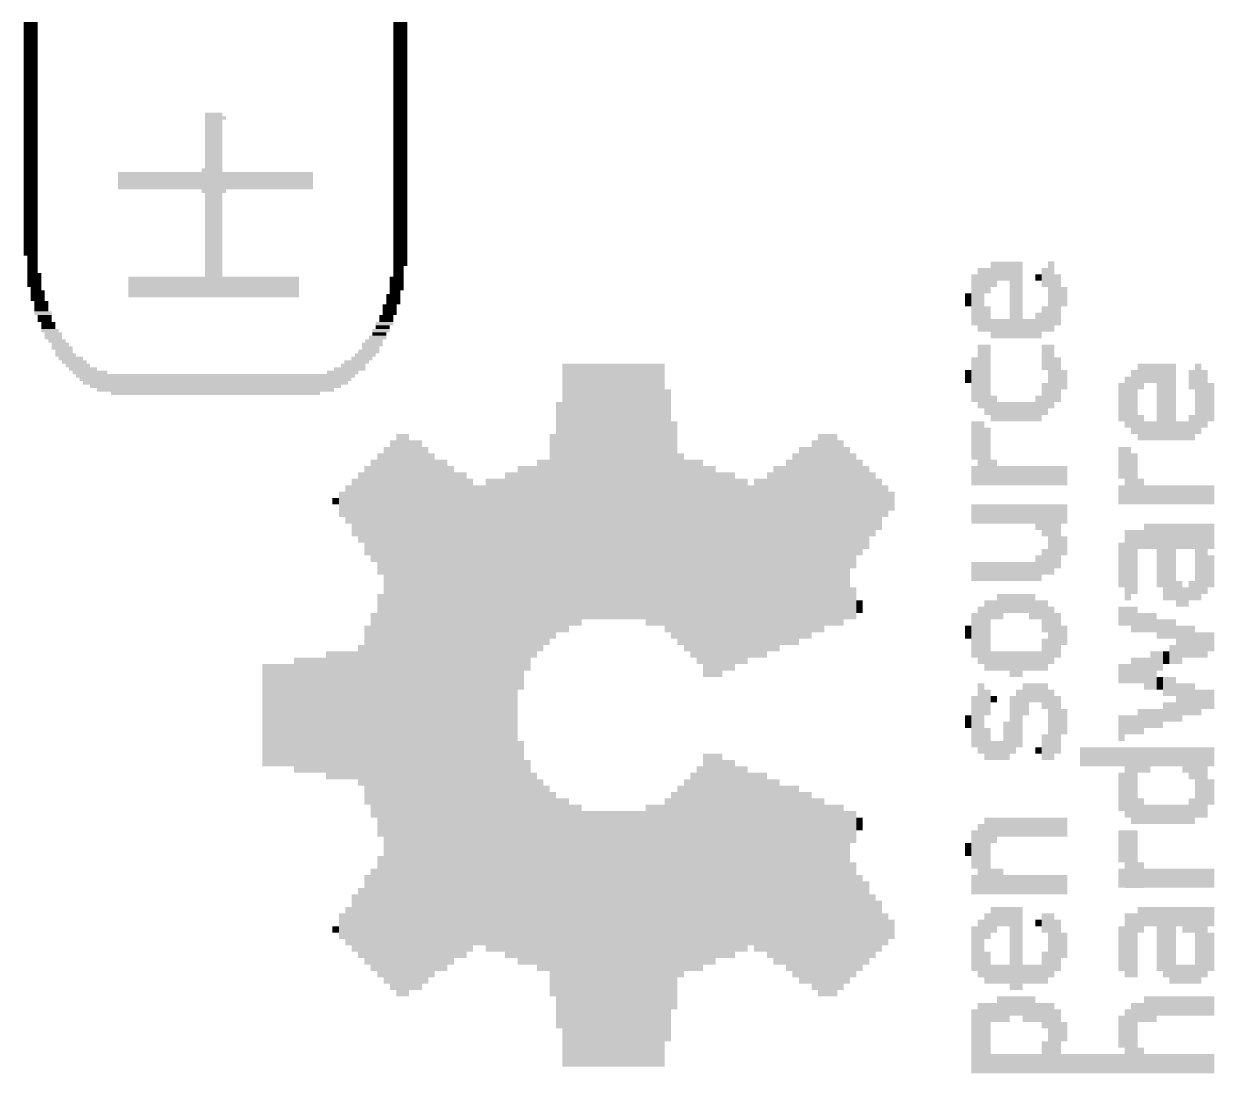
# Model space of a CAD drawing. Extents: x -12 to 58, y -5 to 95.
# Drawn here: x 6.76 to 17.17, y 38.94 to 48.12 of the extents above; entities that cross this region are included whole.
import ezdxf

# ---------------------------------------------------------------- set-up
doc = ezdxf.new("R2010")
doc.units = 0
doc.layers.add('21', color=253, linetype='CONTINUOUS')

# ---------------------------------------------------------------- blocks, each defined once
blk = doc.blocks.new('RECT')
blk.add_solid([(-0.5, -0.5), (0.5, -0.5), (-0.5, 0.5), (0.5, 0.5)])

msp = doc.modelspace()

# ---------------------------------------------------------------- block references
at = {"layer": '21', "yscale": 0.0305}
for p, xscale in [((6.823, 48.1171), 0.1219), ((6.823, 48.0866), 0.1219), ((10.0539, 48.1171), 0.1219), ((10.0539, 48.0866), 0.1219), ((6.823, 48.0562), 0.1219), ((6.823, 48.0257), 0.1219), ((6.823, 47.9952), 0.1219), ((10.0539, 48.0562), 0.1219), ((10.0539, 48.0257), 0.1219), ((10.0539, 47.9952), 0.1219), ((6.823, 47.9647), 0.1219), ((6.823, 47.9343), 0.1219), ((6.823, 47.9038), 0.1219), ((10.0539, 47.9647), 0.1219), ((10.0539, 47.9343), 0.1219), ((10.0539, 47.9038), 0.1219), ((6.823, 47.8733), 0.1219), ((6.823, 47.8428), 0.1219), ((6.823, 47.8123), 0.1219), ((6.823, 47.7819), 0.1219), ((10.0539, 47.8733), 0.1219), ((10.0539, 47.8428), 0.1219), ((10.0539, 47.8123), 0.1219), ((10.0539, 47.7819), 0.1219), ((6.823, 47.7514), 0.1219), ((6.823, 47.7209), 0.1219), ((6.823, 47.6904), 0.1219), ((10.0539, 47.7514), 0.1219), ((10.0539, 47.7209), 0.1219), ((10.0539, 47.6904), 0.1219), ((6.823, 47.6599), 0.1219), ((6.823, 47.6295), 0.1219), ((6.823, 47.599), 0.1219), ((6.823, 47.5685), 0.1219), ((10.0539, 47.6599), 0.1219), ((10.0539, 47.6295), 0.1219), ((10.0539, 47.599), 0.1219), ((10.0539, 47.5685), 0.1219), ((6.823, 47.538), 0.1219), ((6.823, 47.5075), 0.1219), ((6.823, 47.4771), 0.1219), ((10.0539, 47.538), 0.1219), ((10.0539, 47.5075), 0.1219), ((10.0539, 47.4771), 0.1219), ((6.823, 47.4466), 0.1219), ((6.823, 47.4161), 0.1219), ((6.823, 47.3856), 0.1219), ((6.823, 47.3551), 0.1219), ((10.0539, 47.4466), 0.1219), ((10.0539, 47.4161), 0.1219), ((10.0539, 47.3856), 0.1219), ((10.0539, 47.3551), 0.1219), ((6.823, 47.3247), 0.1219), ((6.823, 47.2942), 0.1219), ((6.823, 47.2637), 0.1219), ((8.4384, 47.2942), 0.1829), ((8.4232, 47.3247), 0.1524), ((8.4232, 47.2637), 0.1524), ((10.0539, 47.3247), 0.1219), ((10.0539, 47.2942), 0.1219), ((10.0539, 47.2637), 0.1219), ((6.823, 47.2332), 0.1219), ((6.823, 47.2027), 0.1219), ((6.823, 47.1723), 0.1219), ((8.4232, 47.2332), 0.1524), ((8.4232, 47.2027), 0.1524), ((8.4232, 47.1723), 0.1524), ((10.0539, 47.2332), 0.1219), ((10.0539, 47.2027), 0.1219), ((10.0539, 47.1723), 0.1219), ((6.823, 47.1418), 0.1219), ((6.823, 47.1113), 0.1219), ((6.823, 47.0808), 0.1219), ((6.823, 47.0503), 0.1219), ((8.4232, 47.1418), 0.1524), ((8.4232, 47.1113), 0.1524), ((8.4232, 47.0808), 0.1524), ((8.4232, 47.0503), 0.1524), ((10.0539, 47.1418), 0.1219), ((10.0539, 47.1113), 0.1219), ((10.0539, 47.0808), 0.1219), ((10.0539, 47.0503), 0.1219), ((6.823, 47.0199), 0.1219), ((6.823, 46.9894), 0.1219), ((6.823, 46.9589), 0.1219), ((8.4232, 47.0199), 0.1524), ((8.4232, 46.9894), 0.1524), ((8.4232, 46.9589), 0.1524), ((10.0539, 47.0199), 0.1219), ((10.0539, 46.9894), 0.1219), ((10.0539, 46.9589), 0.1219), ((6.823, 46.9284), 0.1219), ((6.823, 46.8979), 0.1219), ((6.823, 46.8675), 0.1219), ((6.823, 46.837), 0.1219), ((8.408, 46.837), 0.1829), ((8.4232, 46.9284), 0.1524), ((8.4232, 46.8979), 0.1524), ((8.4232, 46.8675), 0.1524), ((10.0539, 46.9284), 0.1219), ((10.0539, 46.8979), 0.1219), ((10.0539, 46.8675), 0.1219), ((10.0539, 46.837), 0.1219), ((6.823, 46.8065), 0.1219), ((6.823, 46.776), 0.1219), ((6.823, 46.7455), 0.1219), ((8.4384, 46.8065), 1.7069), ((8.4384, 46.776), 1.7069), ((8.4384, 46.7455), 1.7069), ((10.0539, 46.8065), 0.1219), ((10.0539, 46.776), 0.1219), ((10.0539, 46.7455), 0.1219), ((6.823, 46.7151), 0.1219), ((6.823, 46.6846), 0.1219), ((6.823, 46.6541), 0.1219), ((8.4384, 46.7151), 1.7069), ((8.4384, 46.6846), 1.7069), ((8.4232, 46.6541), 0.2134), ((10.0539, 46.7151), 0.1219), ((10.0539, 46.6846), 0.1219), ((10.0539, 46.6541), 0.1219), ((6.823, 46.6236), 0.1219), ((6.823, 46.5931), 0.1219), ((6.823, 46.5627), 0.1219), ((6.823, 46.5322), 0.1219), ((8.4232, 46.6236), 0.1524), ((8.4232, 46.5931), 0.1524), ((8.4232, 46.5627), 0.1524), ((8.4232, 46.5322), 0.1524), ((10.0539, 46.6236), 0.1219), ((10.0539, 46.5931), 0.1219), ((10.0539, 46.5627), 0.1219), ((10.0539, 46.5322), 0.1219), ((6.823, 46.5017), 0.1219), ((6.823, 46.4712), 0.1219), ((6.823, 46.4407), 0.1219), ((8.4232, 46.5017), 0.1524), ((8.4232, 46.4712), 0.1524), ((8.4232, 46.4407), 0.1524), ((10.0539, 46.5017), 0.1219), ((10.0539, 46.4712), 0.1219), ((10.0539, 46.4407), 0.1219), ((6.823, 46.4103), 0.1219), ((6.823, 46.3798), 0.1219), ((6.823, 46.3493), 0.1219), ((6.823, 46.3188), 0.1219), ((8.4232, 46.4103), 0.1524), ((8.4232, 46.3798), 0.1524), ((8.4232, 46.3493), 0.1524), ((8.4232, 46.3188), 0.1524), ((10.0539, 46.4103), 0.1219), ((10.0539, 46.3798), 0.1219), ((10.0539, 46.3493), 0.1219), ((10.0539, 46.3188), 0.1219), ((6.823, 46.2883), 0.1219), ((6.823, 46.2579), 0.1219), ((6.823, 46.2274), 0.1219), ((8.4232, 46.2883), 0.1524), ((8.4232, 46.2579), 0.1524), ((8.4232, 46.2274), 0.1524), ((10.0539, 46.2883), 0.1219), ((10.0539, 46.2579), 0.1219), ((10.0539, 46.2274), 0.1219), ((6.823, 46.1969), 0.1219), ((6.823, 46.1664), 0.1219), ((6.823, 46.1359), 0.1219), ((6.823, 46.1055), 0.1219), ((8.4232, 46.1969), 0.1524), ((8.4232, 46.1664), 0.1524), ((8.4232, 46.1359), 0.1524), ((8.4232, 46.1055), 0.1524), ((10.0539, 46.1969), 0.1219), ((10.0539, 46.1664), 0.1219), ((10.0539, 46.1359), 0.1219), ((10.0539, 46.1055), 0.1219), ((6.8383, 46.075), 0.0914), ((6.8383, 46.0445), 0.0914), ((6.8383, 46.014), 0.0914), ((8.4232, 46.075), 0.1524), ((8.4232, 46.0445), 0.1524), ((8.4232, 46.014), 0.1524), ((10.0539, 46.075), 0.1219), ((10.0539, 46.0445), 0.1219), ((10.0539, 46.014), 0.1219), ((6.8383, 45.9835), 0.0914), ((6.8383, 45.9531), 0.0914), ((6.8535, 45.9226), 0.1219), ((8.4232, 45.9835), 0.1524), ((8.4232, 45.9531), 0.1524), ((8.4232, 45.9226), 0.1524), ((10.0387, 45.9835), 0.0914), ((10.0387, 45.9531), 0.0914), ((10.0387, 45.9226), 0.0914), ((6.8535, 45.8921), 0.1219), ((6.8535, 45.8616), 0.1219), ((6.8535, 45.8311), 0.1219), ((6.8687, 45.8007), 0.0914), ((8.4232, 45.8921), 1.4935), ((8.4232, 45.8616), 1.4935), ((8.4232, 45.8311), 1.4935), ((8.4232, 45.8007), 1.4935), ((10.0234, 45.8921), 0.1219), ((10.0234, 45.8616), 0.1219), ((10.0234, 45.8311), 0.1219), ((10.0234, 45.8007), 0.1219), ((6.884, 45.7702), 0.1219), ((6.884, 45.7397), 0.1219), ((6.884, 45.7092), 0.1219), ((8.4232, 45.7702), 1.4935), ((8.4232, 45.7397), 1.4935), ((9.9929, 45.7397), 0.1219), ((9.9929, 45.7092), 0.1219), ((10.0082, 45.7702), 0.0914), ((6.9297, 45.5873), 0.1524), ((6.9145, 45.6787), 0.1219), ((6.9145, 45.6483), 0.1219), ((6.9145, 45.6178), 0.1219), ((9.9625, 45.6483), 0.1219), ((9.9625, 45.6178), 0.1219), ((9.9625, 45.5873), 0.1219), ((9.9929, 45.6787), 0.1219), ((6.9449, 45.5568), 0.1219), ((6.9449, 45.5263), 0.1219), ((6.9754, 45.4959), 0.1219), ((9.9167, 45.4959), 0.1524), ((9.932, 45.5568), 0.1219), ((9.932, 45.5263), 0.1219), ((6.9754, 45.4654), 0.1219), ((6.9907, 45.4349), 0.1524), ((7.0211, 45.4044), 0.1524), ((9.8863, 45.4349), 0.1524), ((9.871, 45.4044), 0.1219), ((9.9015, 45.4654), 0.1219), ((7.0211, 45.3739), 0.1524), ((7.0516, 45.3435), 0.1524), ((7.0973, 45.2825), 0.1829), ((7.0821, 45.313), 0.1524), ((9.7948, 45.2825), 0.1524), ((9.8101, 45.313), 0.1829), ((9.8253, 45.3435), 0.1524), ((9.8558, 45.3739), 0.1524), ((7.1278, 45.2215), 0.1829), ((7.1126, 45.252), 0.1524), ((7.1735, 45.1911), 0.2134), ((9.7186, 45.1911), 0.1829), ((9.7491, 45.2215), 0.1829), ((9.7796, 45.252), 0.1829), ((7.204, 45.1606), 0.2134), ((7.2345, 45.1301), 0.2134), ((7.2802, 45.0996), 0.2438), ((7.3412, 45.0691), 0.3048), ((9.551, 45.0691), 0.2743), ((9.6119, 45.0996), 0.2743), ((9.6424, 45.1301), 0.2134), ((9.6729, 45.1606), 0.2134), ((8.4384, 45.0387), 2.4384), ((8.4384, 45.0082), 2.3774), ((8.4384, 44.9777), 2.3165), ((8.4384, 44.9472), 2.1946), ((8.4384, 44.9167), 2.0726), ((8.4384, 44.8863), 1.8288)]:
    msp.add_blockref('RECT', p, dxfattribs=dict(at, xscale=xscale))
at = {"layer": '21', "yscale": 0.0559, "rotation": 90}
for p, xscale in [((15.2451, 45.9271), 0.2235), ((15.301, 45.9551), 0.1676), ((15.3568, 45.9551), 0.1676), ((15.4127, 45.7036), 0.6706), ((15.4686, 45.7036), 0.6706), ((15.748, 45.7316), 0.6147), ((15.0774, 45.7036), 0.447), ((15.1333, 45.7036), 0.5588), ((15.1892, 45.8713), 0.2235), ((15.6362, 45.8992), 0.0559), ((15.6921, 45.8992), 0.1676), ((15.8039, 45.7036), 0.447), ((15.8598, 45.7316), 0.1676), ((15.0216, 45.7036), 0.1118), ((15.1892, 45.536), 0.2235), ((15.6921, 45.536), 0.2235), ((15.2451, 45.4522), 0.1676), ((15.301, 45.4522), 0.1676), ((15.3568, 45.4522), 0.1676), ((15.5245, 45.4522), 0.1676), ((15.5804, 45.4522), 0.1676), ((15.6362, 45.4801), 0.2235), ((15.1333, 45.0331), 0.5588), ((15.1892, 45.0051), 0.6147), ((15.6921, 45.2007), 0.2235), ((15.748, 45.0331), 0.5588), ((15.0774, 45.0051), 0.3912), ((15.8039, 45.0051), 0.3912), ((11.5011, 43.9713), 2.347), ((11.557, 43.9993), 2.2911), ((11.6129, 43.9993), 2.2911), ((11.6688, 44.0272), 2.2352), ((11.7246, 44.0272), 2.2352), ((11.7805, 44.0272), 2.2352), ((11.8364, 44.0272), 2.2352), ((11.8923, 44.0272), 2.2352), ((11.9482, 44.0272), 2.2352), ((12.004, 44.0272), 2.2352), ((12.0599, 44.0272), 2.2352), ((12.1158, 44.0272), 2.2352), ((12.1717, 44.0272), 2.2352), ((12.2276, 43.9993), 2.2911), ((12.2834, 43.9993), 2.2911), ((12.3393, 43.9993), 2.2911), ((15.0216, 45.0331), 0.1118), ((15.8598, 45.0051), 0.1676), ((16.4744, 44.8095), 0.5588), ((16.5303, 45.0331), 0.2235), ((16.5862, 45.061), 0.1676), ((16.6421, 45.061), 0.1676), ((16.698, 44.8095), 0.6706), ((16.7538, 44.8095), 0.6706), ((16.8097, 44.8095), 0.6706), ((16.9774, 45.0051), 0.1676), ((17.0332, 44.8375), 0.6147), ((17.0891, 44.8375), 0.5029), ((15.6921, 44.8375), 0.2794), ((16.3627, 44.8095), 0.3353), ((16.4186, 44.8095), 0.447), ((17.145, 44.8095), 0.3353), ((12.3952, 43.8596), 2.1234), ((11.4452, 43.8037), 2.0117), ((15.2451, 44.7537), 0.2235), ((15.301, 44.7257), 0.1676), ((15.3568, 44.7257), 0.1676), ((15.4127, 44.7257), 0.1676), ((15.4686, 44.7257), 0.1676), ((15.5245, 44.7257), 0.1676), ((15.5804, 44.7257), 0.1676), ((15.6362, 44.7537), 0.2235), ((16.5303, 44.586), 0.2235), ((16.9774, 44.586), 0.2235), ((12.4511, 43.6919), 1.8999), ((15.0774, 44.4743), 0.3353), ((15.1333, 44.3625), 0.5588), ((15.1892, 44.3346), 0.5029), ((16.5862, 44.5581), 0.1676), ((16.6421, 44.5581), 0.1676), ((16.8656, 44.5581), 0.1676), ((16.9215, 44.5581), 0.1676), ((9.9924, 42.0714), 4.8057), ((10.0482, 42.0714), 4.9174), ((10.1041, 42.0714), 4.9174), ((10.16, 42.0714), 4.8057), ((10.2159, 42.0714), 4.8057), ((11.3894, 43.6361), 1.7882), ((13.6804, 43.6361), 1.6764), ((13.7363, 43.664), 1.7323), ((13.7922, 43.6919), 1.6764), ((13.8481, 43.6919), 1.6764), ((13.904, 43.664), 1.6205), ((9.8806, 43.8316), 1.0617), ((9.9365, 42.0714), 4.6939), ((10.2718, 42.0714), 4.6939), ((10.3276, 42.0714), 4.5822), ((12.507, 43.5243), 1.6764), ((13.5128, 43.5243), 1.6764), ((13.5687, 43.5802), 1.6764), ((13.6246, 43.5802), 1.6764), ((13.9598, 43.664), 1.5088), ((14.0157, 43.8596), 1.0058), ((16.3627, 44.2787), 0.2794), ((16.4186, 44.1669), 0.5029), ((16.4744, 44.139), 0.447), ((9.7688, 43.8596), 0.7823), ((9.8247, 43.8596), 0.8941), ((10.3835, 42.0714), 4.4704), ((10.4394, 42.0714), 4.4704), ((10.4953, 42.0714), 4.3586), ((11.11, 43.2728), 1.9558), ((11.1658, 43.3567), 1.7882), ((11.2217, 43.4125), 1.6764), ((11.2776, 43.4684), 1.6764), ((11.3335, 43.4964), 1.6205), ((12.5628, 43.4684), 1.6764), ((12.6187, 43.4405), 1.7323), ((12.6746, 43.4125), 1.7882), ((12.7305, 43.3287), 1.844), ((12.7864, 43.3287), 1.844), ((13.3452, 43.4405), 1.6205), ((13.401, 43.4684), 1.5646), ((13.4569, 43.4964), 1.6205), ((14.0716, 43.8875), 0.8382), ((14.1275, 43.8875), 0.7264), ((15.0774, 44.1669), 0.1676), ((15.2451, 44.1949), 0.2235), ((15.301, 44.1669), 0.1676), ((15.3568, 44.1669), 0.1676), ((15.4127, 44.1669), 0.1676), ((15.4686, 44.1669), 0.1676), ((15.5245, 44.1669), 0.1676), ((15.5804, 44.1669), 0.1676), ((15.6362, 44.1669), 0.1676), ((15.6921, 44.1669), 0.1676), ((15.748, 44.1669), 0.1676), ((15.8039, 44.1669), 0.1676), ((15.8598, 44.1669), 0.1676), ((9.713, 43.8875), 0.6147), ((10.5512, 42.0714), 4.2469), ((10.607, 42.0714), 4.2469), ((10.9982, 42.0714), 4.2469), ((11.0541, 42.0714), 4.2469), ((12.8422, 43.3008), 1.7882), ((12.8981, 43.3287), 1.7323), ((12.954, 43.3287), 1.7323), ((13.2893, 43.4125), 1.5646), ((14.1834, 43.9155), 0.5588), ((9.6012, 43.9155), 0.3353), ((9.6571, 43.8875), 0.5029), ((10.6629, 42.0714), 4.1351), ((10.7188, 42.0714), 4.0234), ((10.7747, 42.0714), 4.0234), ((10.8306, 42.0714), 4.1351), ((10.8864, 42.0714), 4.1351), ((10.9423, 42.0714), 4.1351), ((13.0099, 43.3287), 1.6205), ((13.0658, 43.3287), 1.6205), ((13.1216, 43.3287), 1.5088), ((13.1775, 43.3567), 1.5646), ((13.2334, 43.3567), 1.5646), ((14.2392, 43.9155), 0.447), ((14.2951, 43.9434), 0.2794), ((16.3627, 43.9993), 0.1676), ((16.5303, 44.0272), 0.2235), ((16.5862, 43.9993), 0.1676), ((16.6421, 43.9993), 0.1676), ((16.698, 43.9993), 0.1676), ((16.7538, 43.9993), 0.1676), ((16.8097, 43.9993), 0.1676), ((16.8656, 43.9993), 0.1676), ((16.9215, 43.9993), 0.1676), ((16.9774, 43.9993), 0.1676), ((17.0332, 43.9993), 0.1676), ((17.0891, 43.9993), 0.1676), ((17.145, 43.9993), 0.1676), ((9.4894, 43.9434), 0.0559), ((9.5453, 43.9155), 0.2235), ((14.351, 43.9434), 0.1676), ((15.0774, 43.8316), 0.1676), ((15.1333, 43.8316), 0.1676), ((15.1892, 43.8316), 0.1676), ((15.2451, 43.8316), 0.1676), ((15.301, 43.8316), 0.1676), ((15.3568, 43.8316), 0.1676), ((15.4127, 43.8316), 0.1676), ((15.4686, 43.8316), 0.1676), ((15.5245, 43.8316), 0.1676), ((15.5804, 43.8316), 0.1676), ((15.6362, 43.8037), 0.2235), ((15.6921, 43.7758), 0.2794), ((15.748, 43.6081), 0.6147), ((15.8039, 43.6361), 0.5588), ((15.8598, 43.8316), 0.1676), ((16.5862, 43.6361), 0.2235), ((16.6421, 43.6361), 0.2235), ((16.698, 43.4684), 0.5588), ((16.7538, 43.4125), 0.6706), ((16.8097, 43.4125), 0.6706), ((16.8656, 43.6361), 0.2235), ((16.9215, 43.6361), 0.2235), ((16.9774, 43.6361), 0.2235), ((17.0332, 43.4125), 0.6706), ((17.0891, 43.4405), 0.6147), ((17.145, 43.6361), 0.2235), ((15.8598, 43.5522), 0.1676), ((16.4186, 43.3846), 0.6147), ((16.4744, 43.4125), 0.5588), ((16.5303, 43.6081), 0.1676), ((15.6921, 43.4125), 0.2235), ((16.3627, 43.3846), 0.3912), ((15.6362, 43.3567), 0.2235), ((17.145, 43.3287), 0.2794), ((15.0774, 43.3287), 0.1676), ((15.1333, 43.3287), 0.1676), ((15.1892, 43.3287), 0.1676), ((15.2451, 43.3287), 0.1676), ((15.301, 43.3287), 0.1676), ((15.3568, 43.3287), 0.1676), ((15.4127, 43.3287), 0.1676), ((15.4686, 43.3287), 0.1676), ((15.5245, 43.3287), 0.1676), ((15.5804, 43.3287), 0.1676), ((16.8656, 43.1331), 0.2235), ((16.9774, 43.1611), 0.1676), ((9.8806, 42.0714), 2.1234), ((14.0157, 43.0493), 0.2794), ((15.301, 43.0214), 0.2235), ((15.3568, 43.0493), 0.1676), ((15.4127, 43.0493), 0.1676), ((15.4686, 43.0493), 0.1676), ((15.5245, 43.0493), 0.1676), ((15.5804, 43.0214), 0.2235), ((16.9215, 43.1052), 0.1676), ((14.0716, 43.0214), 0.1118), ((15.1333, 42.7699), 0.5029), ((15.1892, 42.7699), 0.6147), ((15.2451, 42.9934), 0.1676), ((15.6362, 42.9934), 0.1676), ((15.6921, 42.9376), 0.2794), ((15.748, 42.7699), 0.5029), ((16.3627, 42.9376), 0.1676), ((16.4186, 42.9376), 0.1676), ((16.4744, 42.9096), 0.2235), ((9.8247, 42.0714), 1.7882), ((15.0774, 42.7699), 0.3912), ((15.8039, 42.7699), 0.3912), ((16.5303, 42.8817), 0.1676), ((16.5862, 42.8817), 0.1676), ((16.6421, 42.8817), 0.1676), ((16.698, 42.8258), 0.1676), ((16.7538, 42.8258), 0.1676), ((16.8097, 42.8258), 0.1676), ((9.7688, 42.0714), 1.5646), ((15.0216, 42.7979), 0.1118), ((15.8598, 42.7699), 0.1676), ((16.8656, 42.6861), 0.3353), ((16.9215, 42.714), 0.2794), ((16.9774, 42.714), 0.2794), ((17.0332, 42.6861), 0.2235), ((17.0891, 42.6861), 0.2235), ((17.145, 42.714), 0.1676), ((9.713, 42.0714), 1.2294), ((15.6921, 42.6023), 0.2794), ((16.8097, 42.6023), 0.1676), ((9.4336, 42.0714), 1.1176), ((9.4894, 42.0714), 1.1176), ((9.5453, 42.0714), 1.1176), ((9.6012, 42.0714), 1.1176), ((9.6571, 42.0714), 1.1176), ((15.2451, 42.5464), 0.1676), ((15.301, 42.5464), 0.1676), ((15.3568, 42.5464), 0.1676), ((15.4127, 42.5185), 0.2235), ((15.4686, 42.5185), 0.2235), ((15.5245, 42.5464), 0.1676), ((15.5804, 42.5464), 0.1676), ((15.6362, 42.5464), 0.1676), ((16.6421, 42.4626), 0.3353), ((16.698, 42.5464), 0.1676), ((16.7538, 42.5743), 0.1118), ((8.8748, 42.0714), 0.8941), ((8.9306, 42.0714), 0.8941), ((8.9865, 42.0714), 0.8941), ((9.0424, 42.0714), 0.8941), ((9.0983, 42.0714), 0.8941), ((9.1542, 42.0714), 1.0058), ((9.21, 42.0714), 1.0058), ((9.2659, 42.0714), 1.0058), ((9.3218, 42.0714), 1.0058), ((9.3777, 42.0714), 1.0058), ((16.3627, 42.4346), 0.1676), ((16.4186, 42.4346), 0.1676), ((16.4744, 42.4626), 0.2235), ((16.5303, 42.4626), 0.2235), ((16.5862, 42.4346), 0.2794), ((16.698, 42.3508), 0.1118), ((16.7538, 42.3229), 0.1676), ((16.8097, 42.3229), 0.1676), ((15.1333, 42.0435), 0.6147), ((15.1892, 42.1832), 0.2235), ((15.4686, 42.0435), 0.5029), ((15.5245, 42.2111), 0.2794), ((15.5804, 42.267), 0.1676), ((15.6362, 42.267), 0.1676), ((15.6921, 42.2391), 0.2235), ((15.748, 41.9876), 0.6147), ((16.8656, 42.1832), 0.3353), ((16.9215, 42.2111), 0.2794), ((16.9774, 42.2111), 0.2794), ((17.0332, 42.1832), 0.2235), ((17.0891, 42.2111), 0.1676), ((17.145, 42.2111), 0.1676), ((15.0774, 42.0155), 0.447), ((15.2451, 42.2111), 0.0559), ((15.4127, 41.9876), 0.5029), ((15.8039, 41.9876), 0.5029), ((16.7538, 42.0994), 0.1676), ((16.8097, 42.0994), 0.1676), ((15.0216, 42.0155), 0.1118), ((15.8598, 42.0155), 0.2235), ((16.3627, 41.9597), 0.2235), ((16.4186, 41.9876), 0.1676), ((16.4744, 41.9876), 0.1676), ((16.5303, 42.0155), 0.2235), ((16.5862, 42.0435), 0.1676), ((16.6421, 42.0435), 0.1676), ((16.698, 42.0435), 0.1676), ((15.1892, 41.82), 0.2794), ((15.3568, 41.8479), 0.3353), ((15.6921, 41.792), 0.2235), ((11.11, 40.87), 1.9558), ((15.2451, 41.7641), 0.1676), ((15.301, 41.7641), 0.1676), ((15.6362, 41.7641), 0.0559), ((16.0274, 41.7082), 0.1676), ((16.0833, 41.7082), 0.1676), ((16.1392, 41.7082), 0.1676), ((16.195, 41.7082), 0.1676), ((16.2509, 41.7082), 0.1676), ((16.3068, 41.7082), 0.1676), ((16.3627, 41.7082), 0.1676), ((16.4186, 41.4847), 0.6147), ((16.4744, 41.4567), 0.6706), ((16.5303, 41.6803), 0.2235), ((16.5862, 41.6803), 0.2235), ((16.6421, 41.7082), 0.1676), ((16.698, 41.7082), 0.1676), ((16.7538, 41.7082), 0.1676), ((16.8097, 41.7082), 0.1676), ((16.8656, 41.7082), 0.1676), ((16.9215, 41.6803), 0.2235), ((16.9774, 41.6523), 0.2794), ((17.0332, 41.4847), 0.6147), ((17.0891, 41.4847), 0.6147), ((17.145, 41.7082), 0.1676), ((11.1658, 40.7862), 1.7882), ((12.7305, 40.8141), 1.844), ((12.7864, 40.8141), 1.844), ((12.8422, 40.8421), 1.7882), ((12.8981, 40.8141), 1.7323), ((12.954, 40.8141), 1.7323), ((11.2217, 40.7303), 1.6764), ((12.6187, 40.7024), 1.7323), ((12.6746, 40.7303), 1.7882), ((13.0099, 40.8141), 1.6205), ((13.0658, 40.8141), 1.6205), ((13.1216, 40.8141), 1.5088), ((13.1775, 40.7862), 1.5646), ((13.2334, 40.7862), 1.5646), ((16.3627, 41.4009), 0.3353), ((11.2776, 40.6744), 1.6764), ((11.3335, 40.6465), 1.6205), ((12.507, 40.6185), 1.6764), ((12.5628, 40.6744), 1.6764), ((13.2893, 40.7303), 1.5646), ((13.3452, 40.7024), 1.6205), ((13.401, 40.6744), 1.5646), ((13.4569, 40.6465), 1.6205), ((13.5128, 40.6185), 1.6764), ((17.145, 41.4009), 0.2235), ((11.3894, 40.5068), 1.7882), ((11.4452, 40.3391), 2.0117), ((11.5011, 40.1715), 2.347), ((12.3952, 40.2833), 2.1234), ((12.4511, 40.4509), 1.8999), ((13.5687, 40.5627), 1.6764), ((13.6246, 40.5627), 1.6764), ((13.6804, 40.5068), 1.6764), ((13.7363, 40.4788), 1.7323), ((16.5303, 41.2332), 0.2235), ((16.9774, 41.2332), 0.2235), ((11.557, 40.1436), 2.2911), ((11.6129, 40.1436), 2.2911), ((11.6688, 40.1156), 2.2352), ((11.7246, 40.1156), 2.2352), ((11.7805, 40.1156), 2.2352), ((11.8364, 40.1156), 2.2352), ((11.8923, 40.1156), 2.2352), ((11.9482, 40.1156), 2.2352), ((12.004, 40.1156), 2.2352), ((12.0599, 40.1156), 2.2352), ((12.1158, 40.1156), 2.2352), ((12.1717, 40.1156), 2.2352), ((12.2276, 40.1436), 2.2911), ((12.2834, 40.1436), 2.2911), ((12.3393, 40.1436), 2.2911), ((13.7922, 40.4509), 1.6764), ((13.8481, 40.4509), 1.6764), ((13.904, 40.4788), 1.6205), ((13.9598, 40.4788), 1.5088), ((14.0157, 41.0935), 0.2794), ((16.5862, 41.2053), 0.1676), ((16.6421, 41.2053), 0.1676), ((16.698, 41.2053), 0.1676), ((16.7538, 41.2053), 0.1676), ((16.8097, 41.2053), 0.1676), ((16.8656, 41.2053), 0.1676), ((16.9215, 41.2053), 0.1676), ((14.0716, 41.1215), 0.1118), ((15.1892, 40.8421), 0.6706), ((15.2451, 41.0656), 0.2235), ((15.301, 41.0935), 0.1676), ((15.3568, 41.0935), 0.1676), ((15.4127, 41.0935), 0.1676), ((15.4686, 41.0935), 0.1676), ((15.5245, 41.0935), 0.1676), ((15.5804, 41.0935), 0.1676), ((15.6362, 41.0935), 0.1676), ((15.6921, 41.0935), 0.1676), ((15.748, 41.0935), 0.1676), ((15.8039, 41.0935), 0.1676), ((15.8598, 41.0935), 0.1676), ((15.0774, 40.8979), 0.3353), ((15.1333, 40.8141), 0.6147), ((16.3627, 40.9259), 0.2794), ((16.4186, 40.8141), 0.5029), ((16.4744, 40.8141), 0.5029), ((15.0216, 40.8979), 0.1118), ((9.8806, 40.3112), 1.0617), ((9.8247, 40.2833), 0.8941), ((14.0157, 40.2833), 1.0058), ((15.2451, 40.6185), 0.2235), ((15.301, 40.6185), 0.2235), ((16.3627, 40.6465), 0.1676), ((16.5303, 40.6744), 0.2235), ((16.5862, 40.6465), 0.1676), ((16.6421, 40.6465), 0.1676), ((16.698, 40.6465), 0.1676), ((16.7538, 40.6465), 0.1676), ((16.8097, 40.6465), 0.1676), ((16.8656, 40.6465), 0.1676), ((16.9215, 40.6465), 0.1676), ((16.9774, 40.6465), 0.1676), ((17.0332, 40.6465), 0.1676), ((17.0891, 40.6465), 0.1676), ((17.145, 40.6465), 0.1676), ((9.7688, 40.2833), 0.7823), ((14.0716, 40.2553), 0.8382), ((14.1275, 40.2553), 0.7264), ((15.0774, 40.5906), 0.1676), ((15.3568, 40.5906), 0.1676), ((15.4127, 40.5906), 0.1676), ((15.4686, 40.5906), 0.1676), ((15.5245, 40.5906), 0.1676), ((15.5804, 40.5906), 0.1676), ((15.6362, 40.5906), 0.1676), ((15.6921, 40.5906), 0.1676), ((15.748, 40.5906), 0.1676), ((15.8039, 40.5906), 0.1676), ((15.8598, 40.5906), 0.1676), ((9.6571, 40.2553), 0.5029), ((9.713, 40.2553), 0.6147), ((14.1834, 40.2274), 0.5588), ((9.6012, 40.2274), 0.3353), ((14.2392, 40.2274), 0.447), ((15.2451, 40.2833), 0.2235), ((15.301, 40.3112), 0.1676), ((15.3568, 40.3112), 0.1676), ((15.4127, 40.0318), 0.7264), ((15.4686, 40.0318), 0.7264), ((16.5303, 40.2833), 0.2235), ((16.5862, 40.3112), 0.1676), ((16.6421, 40.3112), 0.1676), ((16.698, 40.1156), 0.5588), ((16.7538, 40.0877), 0.6147), ((16.8097, 40.0597), 0.6706), ((16.8656, 40.3112), 0.1676), ((16.9215, 40.2833), 0.2235), ((16.9774, 40.2833), 0.2235), ((17.0332, 40.0597), 0.6706), ((17.0891, 40.0877), 0.6147), ((17.145, 40.3112), 0.1676), ((9.5453, 40.2274), 0.2235), ((14.2951, 40.1994), 0.2794), ((15.1892, 40.2274), 0.2235), ((15.6921, 40.2553), 0.1676), ((15.748, 40.0597), 0.5588), ((16.4186, 40.0597), 0.5588), ((16.4744, 40.0597), 0.5588), ((9.4894, 40.1994), 0.0559), ((14.351, 40.1994), 0.1676), ((15.0774, 40.0318), 0.3912), ((15.1333, 40.0318), 0.5029), ((15.6362, 40.2553), 0.0559), ((15.8039, 40.0597), 0.447), ((16.3627, 40.0318), 0.3912), ((15.8598, 40.0597), 0.2235), ((17.145, 40.0039), 0.3353), ((15.1892, 39.8642), 0.2794), ((15.6921, 39.8642), 0.2794), ((15.2451, 39.8083), 0.1676), ((15.301, 39.8083), 0.1676), ((15.3568, 39.8083), 0.1676), ((15.5245, 39.8083), 0.1676), ((15.5804, 39.8083), 0.1676), ((15.6362, 39.8083), 0.1676), ((16.8656, 39.8083), 0.1676), ((16.9215, 39.8083), 0.1676), ((16.9774, 39.8083), 0.1676), ((15.301, 39.5009), 0.2235), ((15.3568, 39.5009), 0.2235), ((15.4127, 39.5289), 0.1676), ((15.4686, 39.5289), 0.1676), ((15.5245, 39.5009), 0.2235), ((15.5804, 39.5009), 0.2235), ((16.5862, 39.5009), 0.2235), ((16.6421, 39.5009), 0.2235), ((16.698, 39.5289), 0.1676), ((16.7538, 39.5289), 0.1676), ((16.8097, 39.5289), 0.1676), ((16.8656, 39.5289), 0.1676), ((16.9215, 39.5289), 0.1676), ((16.9774, 39.5289), 0.1676), ((17.0332, 39.5289), 0.1676), ((17.0891, 39.5289), 0.1676), ((17.145, 39.5289), 0.1676), ((15.0774, 39.2215), 0.5588), ((15.1333, 39.2495), 0.6147), ((15.1892, 39.2495), 0.6147), ((15.2451, 39.473), 0.1676), ((15.6362, 39.473), 0.1676), ((15.6921, 39.4451), 0.2235), ((15.748, 39.2495), 0.6147), ((15.8039, 39.2215), 0.5588), ((16.4186, 39.2215), 0.5588), ((16.4744, 39.2495), 0.6147), ((16.5303, 39.473), 0.1676), ((15.8598, 39.3054), 0.1676), ((16.3627, 39.3054), 0.2794), ((15.6921, 39.0818), 0.2794), ((16.5303, 39.0539), 0.2235), ((15.2451, 39.026), 0.1676), ((15.301, 39.026), 0.1676), ((15.3568, 39.026), 0.1676), ((15.4127, 39.026), 0.1676), ((15.4686, 39.026), 0.1676), ((15.5245, 39.026), 0.1676), ((15.5804, 39.026), 0.1676), ((15.6362, 39.026), 0.1676), ((15.8598, 39.026), 0.1676), ((15.9156, 39.026), 0.1676), ((15.9715, 39.026), 0.1676), ((16.0274, 39.026), 0.1676), ((16.0833, 39.026), 0.1676), ((16.1392, 39.026), 0.1676), ((16.195, 39.026), 0.1676), ((16.2509, 39.026), 0.1676), ((16.3068, 39.026), 0.1676), ((16.3627, 39.026), 0.1676), ((16.5862, 39.026), 0.1676), ((16.6421, 39.026), 0.1676), ((16.698, 39.026), 0.1676), ((16.7538, 39.026), 0.1676), ((16.8097, 39.026), 0.1676), ((16.8656, 39.026), 0.1676), ((16.9215, 39.026), 0.1676), ((16.9774, 39.026), 0.1676), ((17.0332, 39.026), 0.1676), ((17.0891, 39.026), 0.1676), ((17.145, 39.026), 0.1676)]:
    msp.add_blockref('RECT', p, dxfattribs=dict(at, xscale=xscale))

doc.saveas('drawing.dxf')
